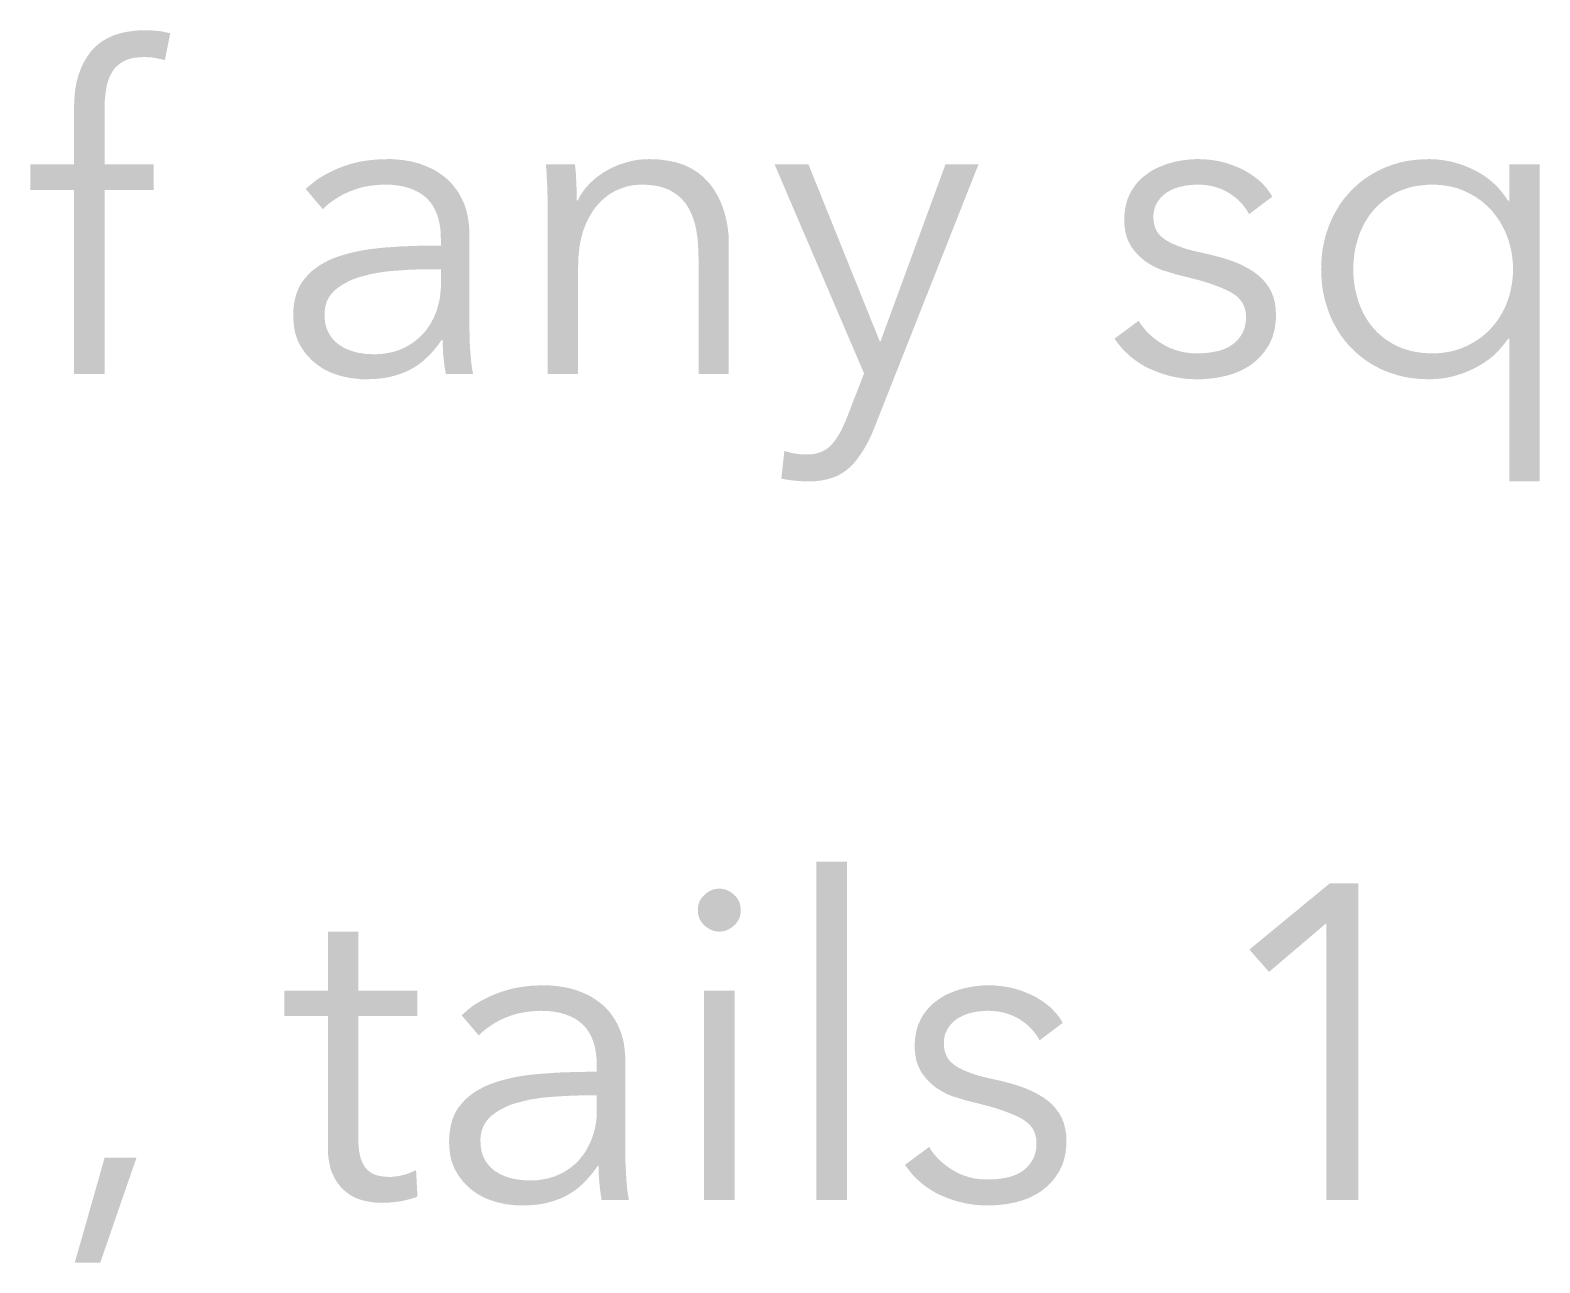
# Model space of a CAD drawing. Header units: millimetres. Extents: x 4 to 66.9, y 4 to 45.8.
# Drawn here: x 30.22 to 39, y 27.44 to 34.6 of the extents above; entities that cross this region are included whole.
import ezdxf

# ---------------------------------------------------------------- set-up
doc = ezdxf.new("R2010")
doc.units = ezdxf.units.MM
doc.layers.add('RASTER', color=7, linetype='Continuous')

msp = doc.modelspace()

# ---------------------------------------------------------------- hatches: boundary and pattern name
at = {"layer": 'RASTER'}
for points in [[(30.939, 33.669), (30.653, 33.669), (30.653, 32.6), (30.476, 32.6), (30.476, 33.669), (30.221, 33.669), (30.221, 33.817), (30.476, 33.817), (30.476, 34.15), (30.478, 34.2), (30.482, 34.248), (30.49, 34.293), (30.501, 34.335), (30.516, 34.375), (30.533, 34.412), (30.554, 34.446), (30.577, 34.477), (30.604, 34.505), (30.635, 34.53), (30.669, 34.55), (30.706, 34.567), (30.747, 34.58), (30.791, 34.589), (30.838, 34.595), (30.889, 34.597), (30.898, 34.597), (30.907, 34.597), (30.915, 34.596), (30.925, 34.596), (30.934, 34.595), (30.943, 34.595), (30.953, 34.594), (30.962, 34.593), (30.972, 34.592), (30.981, 34.591), (30.991, 34.589), (31, 34.587), (31.009, 34.585), (31.018, 34.583), (31.026, 34.581), (31.035, 34.579), (31.004, 34.423), (30.997, 34.425), (30.99, 34.426), (30.982, 34.428), (30.975, 34.43), (30.968, 34.431), (30.961, 34.433), (30.954, 34.434), (30.947, 34.436), (30.939, 34.437), (30.932, 34.438), (30.924, 34.439), (30.916, 34.439), (30.908, 34.44), (30.899, 34.44), (30.891, 34.441), (30.882, 34.441), (30.864, 34.44), (30.848, 34.439), (30.832, 34.438), (30.818, 34.435), (30.803, 34.432), (30.79, 34.428), (30.778, 34.423), (30.766, 34.417), (30.755, 34.411), (30.744, 34.404), (30.735, 34.397), (30.726, 34.389), (30.717, 34.381), (30.709, 34.371), (30.702, 34.362), (30.696, 34.351), (30.69, 34.34), (30.684, 34.329), (30.679, 34.317), (30.675, 34.305), (30.671, 34.292), (30.667, 34.279), (30.664, 34.265), (30.662, 34.251), (30.66, 34.237), (30.658, 34.222), (30.656, 34.207), (30.655, 34.192), (30.654, 34.176), (30.653, 34.161), (30.653, 34.145), (30.653, 34.129), (30.653, 33.817), (30.939, 33.817)], [(33.388, 33.817), (33.389, 33.804), (33.39, 33.791), (33.392, 33.778), (33.393, 33.765), (33.393, 33.751), (33.394, 33.737), (33.395, 33.722), (33.396, 33.708), (33.396, 33.693), (33.397, 33.679), (33.397, 33.666), (33.398, 33.653), (33.398, 33.641), (33.398, 33.63), (33.398, 33.619), (33.398, 33.609), (33.404, 33.609), (33.418, 33.635), (33.434, 33.66), (33.452, 33.683), (33.472, 33.705), (33.494, 33.726), (33.518, 33.746), (33.544, 33.764), (33.573, 33.782), (33.602, 33.797), (33.632, 33.811), (33.662, 33.822), (33.693, 33.831), (33.724, 33.839), (33.755, 33.844), (33.787, 33.847), (33.82, 33.848), (33.876, 33.846), (33.928, 33.839), (33.977, 33.829), (34.022, 33.814), (34.064, 33.794), (34.102, 33.77), (34.136, 33.742), (34.167, 33.71), (34.194, 33.674), (34.217, 33.636), (34.237, 33.594), (34.253, 33.55), (34.266, 33.503), (34.275, 33.454), (34.281, 33.401), (34.282, 33.346), (34.282, 32.6), (34.106, 32.6), (34.106, 33.273), (34.105, 33.297), (34.105, 33.32), (34.103, 33.343), (34.102, 33.365), (34.1, 33.387), (34.097, 33.407), (34.094, 33.428), (34.09, 33.448), (34.086, 33.467), (34.081, 33.485), (34.075, 33.503), (34.069, 33.52), (34.062, 33.536), (34.054, 33.552), (34.046, 33.567), (34.037, 33.582), (34.027, 33.595), (34.016, 33.608), (34.005, 33.62), (33.993, 33.631), (33.979, 33.642), (33.966, 33.651), (33.951, 33.66), (33.935, 33.669), (33.919, 33.676), (33.901, 33.682), (33.883, 33.688), (33.863, 33.692), (33.843, 33.695), (33.821, 33.698), (33.799, 33.699), (33.775, 33.7), (33.758, 33.699), (33.741, 33.698), (33.723, 33.696), (33.706, 33.693), (33.689, 33.689), (33.672, 33.684), (33.656, 33.678), (33.639, 33.671), (33.623, 33.664), (33.607, 33.655), (33.591, 33.646), (33.576, 33.635), (33.562, 33.624), (33.547, 33.611), (33.534, 33.598), (33.521, 33.584), (33.508, 33.569), (33.496, 33.553), (33.485, 33.536), (33.474, 33.518), (33.464, 33.499), (33.454, 33.479), (33.446, 33.458), (33.437, 33.436), (33.43, 33.413), (33.424, 33.389), (33.418, 33.364), (33.414, 33.338), (33.411, 33.311), (33.408, 33.283), (33.407, 33.254), (33.406, 33.224), (33.406, 32.6), (33.229, 32.6), (33.229, 33.549), (33.229, 33.562), (33.229, 33.575), (33.229, 33.59), (33.229, 33.606), (33.228, 33.622), (33.228, 33.639), (33.227, 33.657), (33.227, 33.676), (33.226, 33.696), (33.225, 33.714), (33.224, 33.733), (33.224, 33.751), (33.223, 33.768), (33.221, 33.785), (33.22, 33.801), (33.219, 33.817)], [(35.159, 32.79), (35.164, 32.79), (35.541, 33.817), (35.733, 33.817), (35.127, 32.285), (35.113, 32.251), (35.098, 32.219), (35.082, 32.188), (35.065, 32.159), (35.047, 32.132), (35.029, 32.106), (35.009, 32.082), (34.988, 32.06), (34.966, 32.041), (34.941, 32.024), (34.915, 32.009), (34.885, 31.997), (34.854, 31.988), (34.82, 31.981), (34.784, 31.977), (34.745, 31.976), (34.725, 31.976), (34.705, 31.977), (34.685, 31.978), (34.665, 31.98), (34.645, 31.982), (34.626, 31.985), (34.606, 31.988), (34.587, 31.992), (34.605, 32.153), (34.62, 32.148), (34.636, 32.144), (34.652, 32.14), (34.669, 32.137), (34.685, 32.135), (34.701, 32.133), (34.718, 32.132), (34.735, 32.132), (34.757, 32.133), (34.778, 32.135), (34.798, 32.14), (34.816, 32.146), (34.833, 32.154), (34.849, 32.163), (34.864, 32.175), (34.878, 32.188), (34.891, 32.203), (34.903, 32.219), (34.915, 32.237), (34.927, 32.256), (34.938, 32.277), (34.948, 32.299), (34.959, 32.323), (34.969, 32.348), (35.068, 32.603), (34.548, 33.817), (34.745, 33.817)], [(37.306, 33.528), (37.296, 33.547), (37.284, 33.564), (37.271, 33.581), (37.257, 33.597), (37.242, 33.612), (37.225, 33.626), (37.207, 33.639), (37.188, 33.652), (37.168, 33.663), (37.147, 33.673), (37.125, 33.681), (37.103, 33.688), (37.08, 33.693), (37.057, 33.697), (37.032, 33.699), (37.007, 33.7), (36.996, 33.7), (36.984, 33.699), (36.972, 33.698), (36.96, 33.697), (36.949, 33.696), (36.937, 33.694), (36.925, 33.692), (36.914, 33.689), (36.902, 33.687), (36.891, 33.683), (36.88, 33.68), (36.869, 33.676), (36.859, 33.671), (36.849, 33.666), (36.84, 33.661), (36.83, 33.656), (36.822, 33.65), (36.813, 33.643), (36.805, 33.636), (36.798, 33.629), (36.79, 33.621), (36.784, 33.613), (36.778, 33.605), (36.772, 33.596), (36.767, 33.586), (36.762, 33.577), (36.758, 33.567), (36.755, 33.556), (36.753, 33.545), (36.751, 33.534), (36.75, 33.522), (36.75, 33.51), (36.751, 33.489), (36.754, 33.47), (36.76, 33.451), (36.767, 33.434), (36.777, 33.418), (36.789, 33.404), (36.804, 33.391), (36.82, 33.379), (36.839, 33.368), (36.86, 33.357), (36.884, 33.347), (36.91, 33.337), (36.939, 33.327), (36.971, 33.318), (37.005, 33.31), (37.041, 33.302), (37.093, 33.29), (37.142, 33.277), (37.187, 33.263), (37.229, 33.248), (37.267, 33.231), (37.301, 33.213), (37.332, 33.194), (37.36, 33.173), (37.384, 33.151), (37.404, 33.127), (37.422, 33.102), (37.437, 33.074), (37.448, 33.045), (37.456, 33.014), (37.461, 32.981), (37.462, 32.946), (37.462, 32.92), (37.46, 32.896), (37.457, 32.872), (37.452, 32.85), (37.446, 32.828), (37.44, 32.808), (37.431, 32.789), (37.422, 32.77), (37.411, 32.753), (37.4, 32.736), (37.388, 32.72), (37.375, 32.705), (37.362, 32.691), (37.348, 32.678), (37.332, 32.665), (37.317, 32.653), (37.3, 32.642), (37.283, 32.632), (37.265, 32.623), (37.247, 32.614), (37.229, 32.607), (37.21, 32.6), (37.19, 32.594), (37.17, 32.588), (37.149, 32.584), (37.129, 32.58), (37.108, 32.576), (37.087, 32.574), (37.067, 32.572), (37.046, 32.57), (37.025, 32.569), (37.005, 32.569), (36.97, 32.57), (36.936, 32.572), (36.902, 32.577), (36.869, 32.583), (36.835, 32.591), (36.802, 32.601), (36.769, 32.613), (36.737, 32.626), (36.705, 32.641), (36.675, 32.659), (36.646, 32.678), (36.619, 32.699), (36.593, 32.723), (36.568, 32.748), (36.545, 32.776), (36.524, 32.805), (36.664, 32.909), (36.676, 32.89), (36.69, 32.871), (36.705, 32.853), (36.722, 32.835), (36.74, 32.819), (36.759, 32.803), (36.78, 32.788), (36.802, 32.774), (36.825, 32.761), (36.848, 32.75), (36.873, 32.741), (36.897, 32.733), (36.923, 32.727), (36.949, 32.723), (36.975, 32.72), (37.002, 32.72), (37.016, 32.72), (37.03, 32.72), (37.044, 32.721), (37.058, 32.722), (37.071, 32.724), (37.085, 32.725), (37.098, 32.728), (37.111, 32.73), (37.124, 32.733), (37.136, 32.736), (37.148, 32.74), (37.16, 32.744), (37.171, 32.749), (37.182, 32.754), (37.192, 32.76), (37.202, 32.766), (37.212, 32.773), (37.221, 32.78), (37.229, 32.788), (37.237, 32.796), (37.245, 32.804), (37.252, 32.813), (37.259, 32.823), (37.265, 32.833), (37.27, 32.843), (37.275, 32.854), (37.279, 32.866), (37.282, 32.878), (37.285, 32.891), (37.287, 32.904), (37.288, 32.918), (37.288, 32.933), (37.287, 32.956), (37.282, 32.978), (37.275, 32.998), (37.265, 33.017), (37.252, 33.034), (37.236, 33.05), (37.217, 33.064), (37.196, 33.077), (37.171, 33.089), (37.144, 33.101), (37.115, 33.112), (37.083, 33.124), (37.048, 33.135), (37.011, 33.146), (36.971, 33.156), (36.929, 33.167), (36.915, 33.17), (36.901, 33.174), (36.887, 33.177), (36.873, 33.181), (36.858, 33.186), (36.844, 33.19), (36.829, 33.195), (36.814, 33.199), (36.798, 33.204), (36.784, 33.21), (36.769, 33.216), (36.755, 33.223), (36.741, 33.231), (36.727, 33.239), (36.714, 33.247), (36.7, 33.256), (36.688, 33.266), (36.676, 33.277), (36.664, 33.288), (36.653, 33.299), (36.643, 33.311), (36.633, 33.324), (36.623, 33.337), (36.615, 33.351), (36.607, 33.366), (36.6, 33.382), (36.594, 33.398), (36.589, 33.416), (36.586, 33.434), (36.583, 33.453), (36.581, 33.473), (36.581, 33.494), (36.581, 33.517), (36.583, 33.539), (36.586, 33.561), (36.59, 33.581), (36.595, 33.601), (36.601, 33.619), (36.609, 33.637), (36.617, 33.654), (36.627, 33.671), (36.637, 33.686), (36.648, 33.701), (36.66, 33.715), (36.672, 33.728), (36.686, 33.741), (36.7, 33.752), (36.715, 33.763), (36.73, 33.774), (36.746, 33.784), (36.763, 33.793), (36.78, 33.801), (36.798, 33.808), (36.816, 33.815), (36.835, 33.822), (36.854, 33.827), (36.873, 33.832), (36.893, 33.836), (36.913, 33.84), (36.933, 33.843), (36.953, 33.845), (36.974, 33.847), (36.994, 33.848), (37.015, 33.848), (37.047, 33.847), (37.078, 33.844), (37.109, 33.84), (37.14, 33.834), (37.171, 33.826), (37.202, 33.816), (37.232, 33.804), (37.262, 33.791), (37.291, 33.776), (37.318, 33.759), (37.343, 33.741), (37.367, 33.722), (37.388, 33.701), (37.408, 33.679), (37.426, 33.655), (37.441, 33.63)], [(34.968, 27.8), (34.791, 27.8), (34.791, 29.766), (34.968, 29.766)], [(37.942, 27.8), (37.755, 27.8), (37.755, 29.409), (37.422, 29.126), (37.308, 29.256), (37.776, 29.641), (37.942, 29.641)], [(32.472, 28.869), (32.128, 28.869), (32.128, 28.159), (32.129, 28.142), (32.129, 28.126), (32.13, 28.111), (32.132, 28.097), (32.133, 28.083), (32.136, 28.071), (32.138, 28.058), (32.141, 28.047), (32.145, 28.036), (32.149, 28.026), (32.153, 28.017), (32.157, 28.008), (32.162, 27.999), (32.167, 27.992), (32.173, 27.985), (32.179, 27.978), (32.185, 27.972), (32.192, 27.967), (32.199, 27.962), (32.206, 27.957), (32.214, 27.953), (32.221, 27.95), (32.229, 27.947), (32.238, 27.944), (32.246, 27.942), (32.255, 27.94), (32.264, 27.939), (32.273, 27.937), (32.282, 27.936), (32.291, 27.936), (32.301, 27.935), (32.31, 27.935), (32.32, 27.935), (32.329, 27.936), (32.338, 27.937), (32.348, 27.938), (32.357, 27.939), (32.367, 27.941), (32.377, 27.943), (32.387, 27.946), (32.397, 27.948), (32.407, 27.951), (32.417, 27.954), (32.426, 27.958), (32.436, 27.962), (32.445, 27.966), (32.455, 27.97), (32.464, 27.974), (32.472, 27.821), (32.46, 27.816), (32.448, 27.812), (32.436, 27.808), (32.424, 27.805), (32.412, 27.802), (32.399, 27.799), (32.387, 27.796), (32.374, 27.793), (32.361, 27.791), (32.348, 27.79), (32.335, 27.788), (32.321, 27.787), (32.307, 27.786), (32.293, 27.785), (32.278, 27.785), (32.264, 27.784), (32.251, 27.785), (32.239, 27.785), (32.226, 27.786), (32.213, 27.788), (32.2, 27.789), (32.187, 27.792), (32.173, 27.794), (32.16, 27.797), (32.146, 27.801), (32.133, 27.805), (32.12, 27.81), (32.107, 27.816), (32.094, 27.823), (32.082, 27.83), (32.07, 27.838), (32.058, 27.847), (32.047, 27.856), (32.036, 27.867), (32.025, 27.878), (32.016, 27.89), (32.006, 27.902), (31.998, 27.916), (31.989, 27.93), (31.982, 27.946), (31.974, 27.962), (31.968, 27.979), (31.963, 27.998), (31.959, 28.018), (31.956, 28.039), (31.953, 28.061), (31.952, 28.085), (31.952, 28.109), (31.952, 28.869), (31.699, 28.869), (31.699, 29.017), (31.952, 29.017), (31.952, 29.36), (32.128, 29.36), (32.128, 29.017), (32.472, 29.017)], [(36.088, 28.728), (36.078, 28.747), (36.066, 28.764), (36.053, 28.781), (36.039, 28.797), (36.024, 28.812), (36.007, 28.826), (35.989, 28.839), (35.97, 28.852), (35.95, 28.863), (35.929, 28.873), (35.907, 28.881), (35.885, 28.888), (35.862, 28.893), (35.839, 28.897), (35.814, 28.899), (35.789, 28.9), (35.778, 28.9), (35.766, 28.899), (35.754, 28.898), (35.742, 28.897), (35.731, 28.896), (35.719, 28.894), (35.707, 28.892), (35.696, 28.889), (35.684, 28.887), (35.673, 28.883), (35.662, 28.88), (35.651, 28.876), (35.641, 28.871), (35.631, 28.866), (35.622, 28.861), (35.612, 28.856), (35.604, 28.85), (35.595, 28.843), (35.587, 28.836), (35.58, 28.829), (35.572, 28.821), (35.566, 28.813), (35.56, 28.805), (35.554, 28.796), (35.549, 28.786), (35.544, 28.777), (35.54, 28.767), (35.537, 28.756), (35.535, 28.745), (35.533, 28.734), (35.532, 28.722), (35.532, 28.71), (35.533, 28.689), (35.536, 28.67), (35.542, 28.651), (35.549, 28.634), (35.559, 28.618), (35.571, 28.604), (35.586, 28.591), (35.602, 28.579), (35.621, 28.568), (35.642, 28.557), (35.666, 28.547), (35.692, 28.537), (35.721, 28.527), (35.753, 28.518), (35.787, 28.51), (35.823, 28.502), (35.875, 28.49), (35.924, 28.477), (35.969, 28.463), (36.011, 28.448), (36.049, 28.431), (36.083, 28.413), (36.114, 28.394), (36.142, 28.373), (36.166, 28.351), (36.186, 28.327), (36.204, 28.302), (36.219, 28.274), (36.23, 28.245), (36.238, 28.214), (36.243, 28.181), (36.244, 28.146), (36.244, 28.12), (36.242, 28.096), (36.239, 28.072), (36.234, 28.05), (36.228, 28.028), (36.222, 28.008), (36.213, 27.989), (36.204, 27.97), (36.193, 27.953), (36.182, 27.936), (36.17, 27.92), (36.157, 27.905), (36.144, 27.891), (36.13, 27.878), (36.114, 27.865), (36.099, 27.853), (36.082, 27.842), (36.065, 27.832), (36.047, 27.823), (36.029, 27.814), (36.011, 27.807), (35.992, 27.8), (35.972, 27.794), (35.952, 27.788), (35.931, 27.784), (35.911, 27.78), (35.89, 27.776), (35.869, 27.774), (35.849, 27.772), (35.828, 27.77), (35.807, 27.769), (35.787, 27.769), (35.752, 27.77), (35.718, 27.772), (35.684, 27.777), (35.651, 27.783), (35.617, 27.791), (35.584, 27.801), (35.551, 27.813), (35.519, 27.826), (35.487, 27.841), (35.457, 27.859), (35.428, 27.878), (35.401, 27.899), (35.375, 27.923), (35.35, 27.948), (35.327, 27.976), (35.306, 28.005), (35.446, 28.109), (35.458, 28.09), (35.472, 28.071), (35.487, 28.053), (35.504, 28.035), (35.522, 28.019), (35.541, 28.003), (35.562, 27.988), (35.584, 27.974), (35.607, 27.961), (35.63, 27.95), (35.655, 27.941), (35.679, 27.933), (35.705, 27.927), (35.731, 27.923), (35.757, 27.92), (35.784, 27.92), (35.798, 27.92), (35.812, 27.92), (35.826, 27.921), (35.84, 27.922), (35.853, 27.924), (35.867, 27.925), (35.88, 27.928), (35.893, 27.93), (35.906, 27.933), (35.918, 27.936), (35.93, 27.94), (35.942, 27.944), (35.953, 27.949), (35.964, 27.954), (35.974, 27.96), (35.984, 27.966), (35.994, 27.973), (36.003, 27.98), (36.011, 27.988), (36.019, 27.996), (36.027, 28.004), (36.034, 28.013), (36.041, 28.023), (36.047, 28.033), (36.052, 28.043), (36.057, 28.054), (36.061, 28.066), (36.064, 28.078), (36.067, 28.091), (36.069, 28.104), (36.07, 28.118), (36.07, 28.133), (36.069, 28.156), (36.064, 28.178), (36.057, 28.198), (36.047, 28.217), (36.034, 28.234), (36.018, 28.25), (35.999, 28.264), (35.978, 28.277), (35.953, 28.289), (35.926, 28.301), (35.897, 28.312), (35.865, 28.324), (35.83, 28.335), (35.793, 28.346), (35.753, 28.356), (35.711, 28.367), (35.697, 28.37), (35.683, 28.374), (35.669, 28.377), (35.655, 28.381), (35.64, 28.386), (35.626, 28.39), (35.611, 28.395), (35.596, 28.399), (35.58, 28.404), (35.566, 28.41), (35.551, 28.416), (35.537, 28.423), (35.523, 28.431), (35.509, 28.439), (35.496, 28.447), (35.482, 28.457), (35.47, 28.466), (35.458, 28.477), (35.446, 28.488), (35.435, 28.499), (35.425, 28.511), (35.415, 28.524), (35.405, 28.537), (35.397, 28.551), (35.389, 28.566), (35.382, 28.582), (35.376, 28.598), (35.371, 28.616), (35.368, 28.634), (35.365, 28.653), (35.363, 28.673), (35.363, 28.694), (35.363, 28.717), (35.365, 28.739), (35.368, 28.761), (35.372, 28.781), (35.377, 28.801), (35.383, 28.819), (35.391, 28.837), (35.399, 28.854), (35.409, 28.871), (35.419, 28.886), (35.43, 28.901), (35.442, 28.915), (35.454, 28.928), (35.468, 28.941), (35.482, 28.952), (35.497, 28.963), (35.512, 28.974), (35.528, 28.984), (35.545, 28.993), (35.562, 29.001), (35.58, 29.008), (35.598, 29.015), (35.617, 29.022), (35.636, 29.027), (35.655, 29.032), (35.675, 29.036), (35.695, 29.04), (35.715, 29.043), (35.735, 29.045), (35.756, 29.047), (35.776, 29.048), (35.797, 29.048), (35.829, 29.047), (35.86, 29.044), (35.891, 29.04), (35.922, 29.034), (35.953, 29.026), (35.984, 29.016), (36.014, 29.004), (36.044, 28.991), (36.073, 28.976), (36.1, 28.959), (36.125, 28.941), (36.149, 28.922), (36.17, 28.901), (36.19, 28.879), (36.208, 28.855), (36.223, 28.83)], [(30.628, 27.436), (30.48, 27.436), (30.654, 28.047), (30.839, 28.047)]]:
    msp.add_hatch(color=7, dxfattribs=at).paths.add_polyline_path(points)
h = msp.add_hatch(color=7, dxfattribs=at)
h.paths.add_polyline_path([(32.608, 33.385), (32.607, 33.424), (32.603, 33.459), (32.596, 33.493), (32.587, 33.524), (32.575, 33.552), (32.561, 33.578), (32.544, 33.601), (32.525, 33.622), (32.503, 33.64), (32.478, 33.656), (32.452, 33.669), (32.423, 33.68), (32.391, 33.689), (32.358, 33.695), (32.321, 33.699), (32.283, 33.7), (32.256, 33.699), (32.229, 33.697), (32.203, 33.694), (32.178, 33.69), (32.153, 33.685), (32.128, 33.678), (32.104, 33.67), (32.08, 33.661), (32.057, 33.651), (32.035, 33.64), (32.014, 33.628), (31.994, 33.615), (31.974, 33.602), (31.956, 33.588), (31.938, 33.573), (31.922, 33.557), (31.823, 33.674), (31.842, 33.692), (31.864, 33.71), (31.886, 33.727), (31.91, 33.743), (31.936, 33.758), (31.963, 33.772), (31.992, 33.786), (32.022, 33.799), (32.053, 33.81), (32.085, 33.82), (32.119, 33.829), (32.153, 33.836), (32.189, 33.841), (32.225, 33.845), (32.263, 33.847), (32.301, 33.848), (32.326, 33.848), (32.35, 33.846), (32.373, 33.844), (32.397, 33.841), (32.42, 33.837), (32.442, 33.833), (32.464, 33.827), (32.486, 33.821), (32.507, 33.813), (32.527, 33.805), (32.547, 33.796), (32.566, 33.787), (32.585, 33.776), (32.603, 33.764), (32.62, 33.752), (32.637, 33.739), (32.652, 33.725), (32.667, 33.71), (32.681, 33.694), (32.694, 33.677), (32.707, 33.659), (32.718, 33.641), (32.728, 33.621), (32.738, 33.601), (32.747, 33.58), (32.754, 33.558), (32.76, 33.535), (32.765, 33.511), (32.769, 33.486), (32.772, 33.46), (32.774, 33.434), (32.774, 33.406), (32.774, 32.873), (32.774, 32.855), (32.775, 32.838), (32.775, 32.82), (32.776, 32.802), (32.776, 32.783), (32.777, 32.765), (32.778, 32.746), (32.78, 32.727), (32.781, 32.709), (32.783, 32.691), (32.784, 32.674), (32.786, 32.658), (32.788, 32.642), (32.79, 32.627), (32.793, 32.613), (32.795, 32.6), (32.637, 32.6), (32.635, 32.611), (32.633, 32.623), (32.631, 32.634), (32.629, 32.646), (32.628, 32.658), (32.626, 32.671), (32.625, 32.683), (32.624, 32.696), (32.622, 32.709), (32.621, 32.722), (32.62, 32.735), (32.62, 32.748), (32.619, 32.76), (32.619, 32.773), (32.618, 32.785), (32.618, 32.798), (32.613, 32.798), (32.592, 32.768), (32.57, 32.741), (32.548, 32.716), (32.524, 32.693), (32.501, 32.672), (32.476, 32.653), (32.451, 32.637), (32.425, 32.622), (32.398, 32.61), (32.369, 32.599), (32.34, 32.59), (32.309, 32.582), (32.276, 32.576), (32.243, 32.572), (32.208, 32.57), (32.171, 32.569), (32.154, 32.569), (32.136, 32.57), (32.118, 32.572), (32.1, 32.574), (32.082, 32.576), (32.064, 32.58), (32.045, 32.584), (32.027, 32.588), (32.009, 32.594), (31.991, 32.6), (31.973, 32.606), (31.956, 32.614), (31.939, 32.622), (31.923, 32.631), (31.907, 32.641), (31.892, 32.652), (31.877, 32.663), (31.862, 32.676), (31.849, 32.689), (31.836, 32.703), (31.823, 32.717), (31.812, 32.733), (31.801, 32.749), (31.79, 32.766), (31.781, 32.784), (31.773, 32.803), (31.766, 32.823), (31.76, 32.844), (31.756, 32.866), (31.753, 32.889), (31.751, 32.913), (31.75, 32.938), (31.751, 32.972), (31.754, 33.005), (31.76, 33.035), (31.768, 33.064), (31.778, 33.091), (31.79, 33.116), (31.805, 33.139), (31.822, 33.16), (31.84, 33.18), (31.86, 33.199), (31.882, 33.216), (31.905, 33.232), (31.93, 33.246), (31.956, 33.26), (31.983, 33.272), (32.013, 33.283), (32.043, 33.292), (32.075, 33.301), (32.107, 33.309), (32.141, 33.316), (32.176, 33.322), (32.212, 33.327), (32.249, 33.331), (32.287, 33.335), (32.326, 33.337), (32.365, 33.34), (32.405, 33.342), (32.445, 33.343), (32.485, 33.345), (32.526, 33.345), (32.567, 33.346), (32.608, 33.346)])
h.paths.add_polyline_path([(32.556, 33.208), (32.529, 33.208), (32.501, 33.208), (32.474, 33.207), (32.446, 33.206), (32.419, 33.205), (32.391, 33.203), (32.364, 33.201), (32.336, 33.199), (32.309, 33.197), (32.282, 33.194), (32.256, 33.19), (32.231, 33.186), (32.206, 33.181), (32.182, 33.175), (32.159, 33.169), (32.136, 33.163), (32.114, 33.156), (32.093, 33.148), (32.073, 33.139), (32.055, 33.129), (32.037, 33.119), (32.02, 33.108), (32.004, 33.096), (31.989, 33.084), (31.976, 33.07), (31.964, 33.055), (31.954, 33.04), (31.946, 33.023), (31.94, 33.005), (31.936, 32.987), (31.933, 32.967), (31.932, 32.946), (31.932, 32.93), (31.934, 32.915), (31.935, 32.9), (31.938, 32.886), (31.942, 32.873), (31.946, 32.86), (31.951, 32.848), (31.957, 32.837), (31.963, 32.826), (31.97, 32.816), (31.978, 32.806), (31.986, 32.797), (31.994, 32.788), (32.003, 32.78), (32.013, 32.772), (32.023, 32.765), (32.034, 32.759), (32.044, 32.752), (32.055, 32.747), (32.067, 32.742), (32.079, 32.737), (32.091, 32.733), (32.103, 32.729), (32.115, 32.726), (32.128, 32.723), (32.141, 32.721), (32.154, 32.719), (32.166, 32.717), (32.179, 32.716), (32.192, 32.715), (32.205, 32.715), (32.218, 32.714), (32.241, 32.715), (32.264, 32.716), (32.285, 32.719), (32.306, 32.723), (32.327, 32.727), (32.347, 32.733), (32.366, 32.739), (32.384, 32.747), (32.402, 32.755), (32.419, 32.765), (32.436, 32.775), (32.451, 32.785), (32.466, 32.797), (32.48, 32.809), (32.494, 32.822), (32.507, 32.835), (32.519, 32.85), (32.53, 32.864), (32.54, 32.88), (32.55, 32.895), (32.559, 32.912), (32.568, 32.929), (32.575, 32.946), (32.582, 32.964), (32.588, 32.982), (32.593, 33.001), (32.598, 33.02), (32.602, 33.039), (32.604, 33.058), (32.606, 33.078), (32.608, 33.097), (32.608, 33.117), (32.608, 33.208)], flags=0)
h = msp.add_hatch(color=7, dxfattribs=at)
h.paths.add_polyline_path([(38.812, 32.805), (38.792, 32.778), (38.771, 32.752), (38.748, 32.727), (38.724, 32.704), (38.698, 32.683), (38.67, 32.664), (38.641, 32.646), (38.61, 32.63), (38.579, 32.616), (38.547, 32.603), (38.515, 32.593), (38.483, 32.584), (38.451, 32.577), (38.419, 32.573), (38.386, 32.57), (38.354, 32.569), (38.319, 32.57), (38.284, 32.572), (38.251, 32.576), (38.218, 32.581), (38.186, 32.588), (38.155, 32.597), (38.125, 32.607), (38.095, 32.618), (38.067, 32.631), (38.04, 32.645), (38.013, 32.66), (37.988, 32.677), (37.964, 32.694), (37.941, 32.713), (37.919, 32.733), (37.898, 32.753), (37.878, 32.775), (37.859, 32.798), (37.841, 32.822), (37.825, 32.847), (37.81, 32.873), (37.795, 32.9), (37.782, 32.927), (37.77, 32.956), (37.76, 32.986), (37.75, 33.016), (37.743, 33.047), (37.736, 33.078), (37.731, 33.11), (37.728, 33.142), (37.726, 33.175), (37.725, 33.208), (37.726, 33.242), (37.728, 33.275), (37.731, 33.307), (37.736, 33.339), (37.743, 33.37), (37.75, 33.401), (37.76, 33.431), (37.77, 33.461), (37.782, 33.489), (37.795, 33.517), (37.81, 33.544), (37.825, 33.57), (37.841, 33.595), (37.859, 33.619), (37.878, 33.641), (37.898, 33.663), (37.919, 33.684), (37.941, 33.704), (37.964, 33.723), (37.988, 33.74), (38.013, 33.756), (38.04, 33.772), (38.067, 33.786), (38.095, 33.799), (38.125, 33.81), (38.155, 33.82), (38.186, 33.829), (38.218, 33.836), (38.251, 33.841), (38.284, 33.845), (38.319, 33.847), (38.354, 33.848), (38.386, 33.847), (38.419, 33.844), (38.451, 33.839), (38.483, 33.833), (38.515, 33.824), (38.547, 33.814), (38.579, 33.801), (38.61, 33.787), (38.641, 33.771), (38.67, 33.753), (38.698, 33.733), (38.724, 33.711), (38.748, 33.688), (38.771, 33.662), (38.792, 33.635), (38.812, 33.606), (38.819, 33.606), (38.819, 33.817), (38.996, 33.817), (38.996, 31.976), (38.819, 31.976), (38.819, 32.805)])
h.paths.add_polyline_path([(37.912, 33.208), (37.912, 33.183), (37.914, 33.158), (37.916, 33.134), (37.92, 33.11), (37.924, 33.086), (37.93, 33.063), (37.936, 33.04), (37.943, 33.017), (37.951, 32.995), (37.961, 32.974), (37.97, 32.953), (37.981, 32.933), (37.993, 32.914), (38.005, 32.896), (38.019, 32.878), (38.033, 32.861), (38.048, 32.845), (38.064, 32.83), (38.081, 32.816), (38.098, 32.802), (38.117, 32.79), (38.136, 32.778), (38.156, 32.767), (38.177, 32.757), (38.199, 32.748), (38.222, 32.741), (38.245, 32.734), (38.269, 32.729), (38.294, 32.725), (38.319, 32.722), (38.345, 32.72), (38.372, 32.72), (38.397, 32.72), (38.422, 32.722), (38.446, 32.725), (38.47, 32.729), (38.493, 32.734), (38.516, 32.741), (38.538, 32.748), (38.559, 32.757), (38.58, 32.767), (38.601, 32.778), (38.62, 32.789), (38.639, 32.802), (38.658, 32.815), (38.675, 32.829), (38.692, 32.844), (38.708, 32.86), (38.723, 32.877), (38.737, 32.894), (38.751, 32.912), (38.763, 32.931), (38.775, 32.951), (38.786, 32.971), (38.796, 32.993), (38.805, 33.015), (38.813, 33.037), (38.82, 33.06), (38.826, 33.084), (38.831, 33.108), (38.835, 33.132), (38.838, 33.157), (38.84, 33.183), (38.84, 33.208), (38.84, 33.234), (38.838, 33.26), (38.835, 33.284), (38.831, 33.309), (38.826, 33.333), (38.82, 33.356), (38.813, 33.379), (38.805, 33.402), (38.796, 33.424), (38.786, 33.445), (38.775, 33.466), (38.763, 33.486), (38.751, 33.505), (38.737, 33.523), (38.723, 33.541), (38.708, 33.558), (38.692, 33.574), (38.675, 33.589), (38.658, 33.604), (38.639, 33.617), (38.62, 33.63), (38.601, 33.641), (38.58, 33.652), (38.559, 33.662), (38.538, 33.671), (38.516, 33.679), (38.493, 33.685), (38.47, 33.69), (38.446, 33.694), (38.422, 33.697), (38.397, 33.699), (38.372, 33.7), (38.345, 33.699), (38.319, 33.697), (38.294, 33.694), (38.269, 33.69), (38.245, 33.685), (38.222, 33.678), (38.199, 33.67), (38.177, 33.661), (38.156, 33.651), (38.136, 33.64), (38.117, 33.628), (38.098, 33.615), (38.081, 33.601), (38.064, 33.587), (38.048, 33.572), (38.033, 33.555), (38.019, 33.539), (38.005, 33.521), (37.993, 33.502), (37.981, 33.483), (37.97, 33.463), (37.961, 33.443), (37.951, 33.422), (37.943, 33.399), (37.936, 33.377), (37.93, 33.354), (37.924, 33.331), (37.92, 33.307), (37.916, 33.283), (37.914, 33.258), (37.912, 33.234), (37.912, 33.208)], flags=0)
h = msp.add_hatch(color=7, dxfattribs=at)
h.paths.add_polyline_path([(34.315, 27.8), (34.138, 27.8), (34.138, 29.017), (34.315, 29.017)])
h.paths.add_polyline_path([(34.351, 29.485), (34.351, 29.471), (34.349, 29.459), (34.346, 29.447), (34.342, 29.435), (34.336, 29.424), (34.329, 29.414), (34.322, 29.404), (34.312, 29.395), (34.303, 29.387), (34.292, 29.38), (34.282, 29.374), (34.271, 29.369), (34.261, 29.365), (34.25, 29.362), (34.238, 29.361), (34.227, 29.36), (34.215, 29.361), (34.204, 29.362), (34.193, 29.365), (34.182, 29.369), (34.171, 29.374), (34.161, 29.38), (34.151, 29.387), (34.141, 29.395), (34.132, 29.404), (34.124, 29.414), (34.117, 29.424), (34.112, 29.435), (34.107, 29.447), (34.104, 29.459), (34.102, 29.471), (34.102, 29.485), (34.102, 29.498), (34.104, 29.511), (34.107, 29.523), (34.112, 29.535), (34.117, 29.545), (34.124, 29.556), (34.132, 29.565), (34.141, 29.574), (34.151, 29.583), (34.161, 29.59), (34.171, 29.596), (34.182, 29.601), (34.193, 29.605), (34.204, 29.607), (34.215, 29.609), (34.227, 29.61), (34.238, 29.609), (34.25, 29.607), (34.261, 29.605), (34.271, 29.601), (34.282, 29.596), (34.292, 29.59), (34.303, 29.583), (34.312, 29.574), (34.322, 29.565), (34.329, 29.556), (34.336, 29.545), (34.342, 29.535), (34.346, 29.523), (34.349, 29.511), (34.351, 29.498), (34.351, 29.485)])
h = msp.add_hatch(color=7, dxfattribs=at)
h.paths.add_polyline_path([(33.514, 28.585), (33.513, 28.624), (33.509, 28.659), (33.503, 28.693), (33.493, 28.724), (33.482, 28.752), (33.467, 28.778), (33.451, 28.801), (33.431, 28.822), (33.409, 28.84), (33.385, 28.856), (33.358, 28.869), (33.329, 28.88), (33.298, 28.889), (33.264, 28.895), (33.228, 28.899), (33.189, 28.9), (33.162, 28.899), (33.136, 28.897), (33.109, 28.894), (33.084, 28.89), (33.059, 28.885), (33.034, 28.878), (33.01, 28.87), (32.986, 28.861), (32.963, 28.851), (32.941, 28.84), (32.92, 28.828), (32.9, 28.815), (32.881, 28.802), (32.862, 28.788), (32.844, 28.773), (32.828, 28.757), (32.729, 28.874), (32.749, 28.892), (32.77, 28.91), (32.792, 28.927), (32.816, 28.943), (32.842, 28.958), (32.869, 28.972), (32.898, 28.986), (32.928, 28.999), (32.959, 29.01), (32.992, 29.02), (33.025, 29.029), (33.06, 29.036), (33.095, 29.041), (33.131, 29.045), (33.169, 29.047), (33.207, 29.048), (33.232, 29.048), (33.256, 29.046), (33.28, 29.044), (33.303, 29.041), (33.326, 29.037), (33.348, 29.033), (33.37, 29.027), (33.392, 29.021), (33.413, 29.013), (33.434, 29.005), (33.453, 28.996), (33.473, 28.987), (33.491, 28.976), (33.509, 28.964), (33.526, 28.952), (33.543, 28.939), (33.559, 28.925), (33.574, 28.91), (33.588, 28.894), (33.601, 28.877), (33.613, 28.859), (33.624, 28.841), (33.635, 28.821), (33.644, 28.801), (33.653, 28.78), (33.66, 28.758), (33.666, 28.735), (33.672, 28.711), (33.675, 28.686), (33.678, 28.66), (33.68, 28.634), (33.681, 28.606), (33.681, 28.073), (33.681, 28.055), (33.681, 28.038), (33.681, 28.02), (33.682, 28.001), (33.683, 27.983), (33.684, 27.965), (33.685, 27.946), (33.686, 27.927), (33.687, 27.909), (33.689, 27.891), (33.69, 27.874), (33.692, 27.858), (33.694, 27.842), (33.697, 27.827), (33.699, 27.813), (33.701, 27.8), (33.543, 27.8), (33.541, 27.811), (33.539, 27.823), (33.537, 27.834), (33.536, 27.846), (33.534, 27.858), (33.533, 27.871), (33.531, 27.883), (33.53, 27.896), (33.529, 27.909), (33.528, 27.922), (33.527, 27.935), (33.526, 27.948), (33.525, 27.96), (33.525, 27.973), (33.525, 27.985), (33.525, 27.998), (33.519, 27.998), (33.498, 27.968), (33.476, 27.941), (33.454, 27.916), (33.431, 27.893), (33.407, 27.872), (33.382, 27.853), (33.357, 27.837), (33.331, 27.822), (33.304, 27.81), (33.276, 27.799), (33.246, 27.79), (33.215, 27.782), (33.183, 27.776), (33.149, 27.772), (33.114, 27.77), (33.077, 27.769), (33.06, 27.769), (33.042, 27.77), (33.024, 27.772), (33.006, 27.774), (32.988, 27.776), (32.97, 27.78), (32.952, 27.784), (32.933, 27.788), (32.915, 27.794), (32.897, 27.8), (32.879, 27.806), (32.862, 27.814), (32.846, 27.822), (32.829, 27.831), (32.813, 27.841), (32.798, 27.852), (32.783, 27.863), (32.769, 27.876), (32.755, 27.889), (32.742, 27.903), (32.73, 27.917), (32.718, 27.933), (32.707, 27.949), (32.697, 27.966), (32.687, 27.984), (32.679, 28.003), (32.672, 28.023), (32.666, 28.044), (32.662, 28.066), (32.659, 28.089), (32.657, 28.113), (32.656, 28.138), (32.657, 28.172), (32.661, 28.205), (32.666, 28.235), (32.674, 28.264), (32.684, 28.291), (32.696, 28.316), (32.711, 28.339), (32.728, 28.36), (32.746, 28.38), (32.766, 28.399), (32.788, 28.416), (32.811, 28.432), (32.836, 28.446), (32.862, 28.46), (32.89, 28.472), (32.919, 28.482), (32.949, 28.492), (32.981, 28.501), (33.013, 28.509), (33.047, 28.516), (33.082, 28.522), (33.118, 28.527), (33.155, 28.531), (33.193, 28.534), (33.232, 28.537), (33.271, 28.54), (33.311, 28.542), (33.351, 28.543), (33.391, 28.545), (33.432, 28.545), (33.473, 28.546), (33.514, 28.546)])
h.paths.add_polyline_path([(33.462, 28.408), (33.435, 28.408), (33.408, 28.408), (33.38, 28.407), (33.353, 28.406), (33.325, 28.405), (33.298, 28.403), (33.27, 28.401), (33.243, 28.399), (33.215, 28.397), (33.189, 28.394), (33.163, 28.39), (33.137, 28.386), (33.113, 28.381), (33.088, 28.375), (33.065, 28.369), (33.042, 28.363), (33.02, 28.356), (32.999, 28.348), (32.98, 28.339), (32.961, 28.329), (32.943, 28.319), (32.926, 28.308), (32.91, 28.296), (32.895, 28.284), (32.882, 28.27), (32.87, 28.255), (32.861, 28.24), (32.853, 28.223), (32.846, 28.205), (32.842, 28.187), (32.839, 28.167), (32.838, 28.146), (32.839, 28.13), (32.84, 28.115), (32.842, 28.1), (32.844, 28.086), (32.848, 28.073), (32.852, 28.06), (32.857, 28.048), (32.863, 28.037), (32.869, 28.026), (32.876, 28.016), (32.884, 28.006), (32.892, 27.997), (32.9, 27.988), (32.909, 27.98), (32.919, 27.972), (32.929, 27.965), (32.94, 27.959), (32.951, 27.952), (32.962, 27.947), (32.973, 27.942), (32.985, 27.937), (32.997, 27.933), (33.009, 27.929), (33.022, 27.926), (33.034, 27.923), (33.047, 27.921), (33.06, 27.919), (33.073, 27.917), (33.085, 27.916), (33.098, 27.915), (33.111, 27.915), (33.124, 27.914), (33.147, 27.915), (33.17, 27.916), (33.191, 27.919), (33.213, 27.923), (33.233, 27.927), (33.253, 27.933), (33.272, 27.939), (33.291, 27.947), (33.308, 27.955), (33.326, 27.965), (33.342, 27.975), (33.358, 27.985), (33.372, 27.997), (33.387, 28.009), (33.4, 28.022), (33.413, 28.035), (33.425, 28.05), (33.436, 28.064), (33.447, 28.08), (33.456, 28.095), (33.465, 28.112), (33.474, 28.129), (33.481, 28.146), (33.488, 28.164), (33.494, 28.182), (33.5, 28.201), (33.504, 28.22), (33.508, 28.239), (33.511, 28.258), (33.513, 28.278), (33.514, 28.297), (33.514, 28.317), (33.514, 28.408)], flags=0)

doc.saveas('drawing.dxf')
